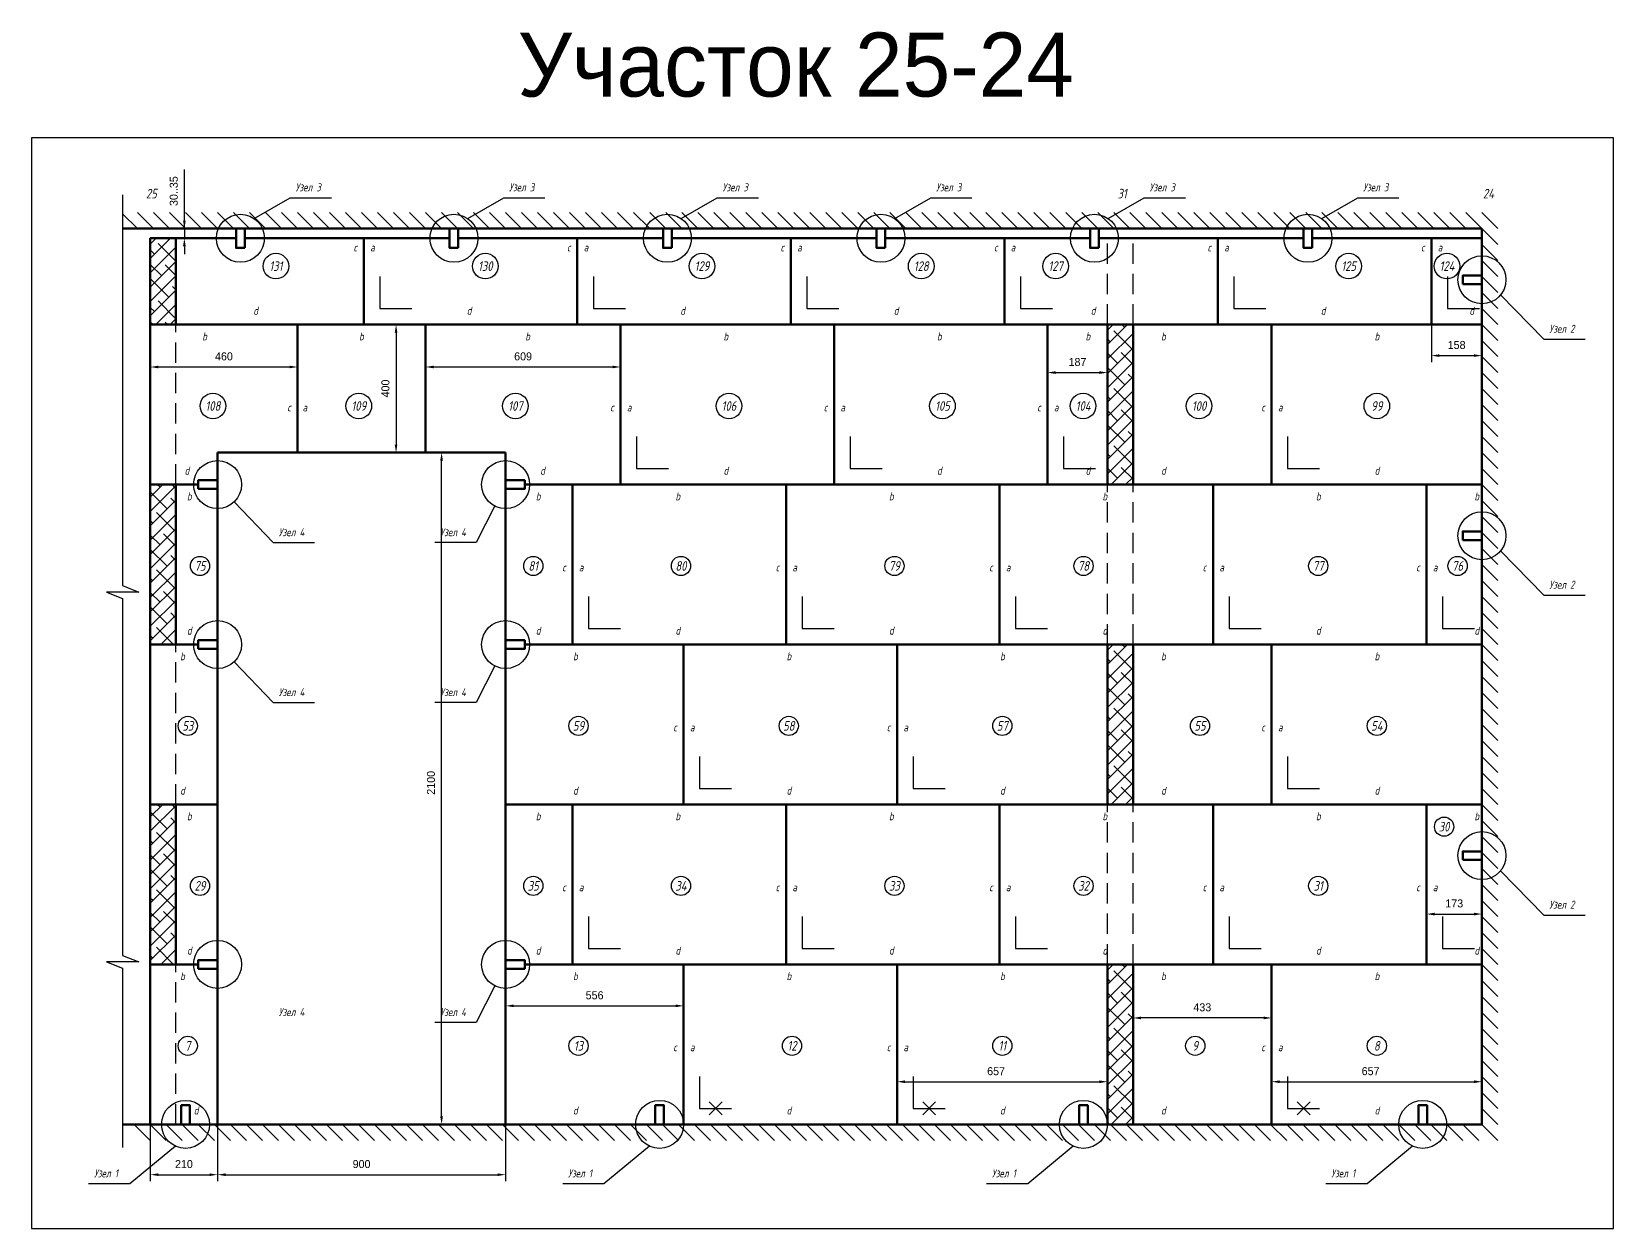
# Model space of a CAD drawing. Header units: millimetres. Extents: x -24443 to 78341, y -69589 to 15487.
# Drawn here: x 62568 to 67509, y -69589 to -65848 of the extents above; entities that cross this region are included whole.
import ezdxf
from ezdxf.enums import TextEntityAlignment as Align

# ---------------------------------------------------------------- set-up
doc = ezdxf.new("R2010")
doc.units = ezdxf.units.MM
doc.linetypes.add('DASHED', pattern=[19.05, 12.7, -6.35])
doc.layers.add('01 Перегородки', color=7, linetype='Continuous')
doc.layers.add('08 Размеры', color=7, linetype='Continuous')
doc.layers.add('100 noprint', color=1, linetype='Continuous', plot=False)
doc.styles.get("Standard").update_dxf_attribs({"font": 'Ubuntu-R.ttf'})
doc.styles.add('ГОСТ-ISOCPEUR', font='isocpeui.ttf', dxfattribs={"width": 0.8})
doc.dimstyles.new('ISO-25', dxfattribs={"dimtxt": 2.5, "dimasz": 2.5, "dimexe": 1.25, "dimexo": 0.625, "dimtad": 1, "dimtxsty": 'Standard', "dimcen": 2.5, "dimadec": 0, "dimazin": 0, "dimtfac": 1, "dimtmove": 0, "dimatfit": 3, "dimfxl": 1, "dimarcsym": 0})

# ---------------------------------------------------------------- blocks, each defined once
blk = doc.blocks.new('плита')
at = {"lineweight": 70}
blk.add_lwpolyline([(0, 500), (667, 500), (667, 0), (0, 0)], close=True, dxfattribs=at)
blk.add_lwpolyline([(50, 150), (50, 50), (150, 50)])
at = {"style": 'ГОСТ-ISOCPEUR', "width": 0.8}
for s, p in [('b', (329.1, 463.3)), ('a', (27.1, 241.2)), ('c', (640.6, 241.2)), ('d', (329.1, 43.5))]:
    blk.add_text(s, height=25, dxfattribs=at).set_placement(p, align=Align.MIDDLE)
blk = doc.blocks.new('*D422')
at = {"layer": '08 Размеры', "color": 0, "lineweight": -2}
for p, q in [((66441.5, -69263.8), (66441.5, -69110.5)), ((67098.5, -69263.8), (67098.5, -69110.5)), ((66466.5, -69130.5), (67073.5, -69130.5))]:
    blk.add_line(p, q, dxfattribs=at)
at = {"layer": '08 Размеры', "color": 0}
for points in [[(66466.5, -69126.3), (66466.5, -69134.7), (66441.5, -69130.5)], [(67073.5, -69134.7), (67073.5, -69126.3), (67098.5, -69130.5)]]:
    blk.add_solid(points, dxfattribs=at)
at = {"layer": 'Defpoints', "color": 0}
for p in [(67098.5, -69130.5), (66441.5, -69263.8), (67098.5, -69263.8)]:
    blk.add_point(p, dxfattribs=at)
at = {"layer": '08 Размеры', "color": 0, "insert": (66750.7, -69097.7), "char_height": 25, "attachment_point": 5}
blk.add_mtext('657', dxfattribs=at)
blk = doc.blocks.new('*D423')
at = {"layer": '08 Размеры', "color": 0, "lineweight": -2}
for p, q in [((65271.5, -69263.8), (65271.5, -69110.5)), ((65928.5, -69263.8), (65928.5, -69110.5)), ((65296.5, -69130.5), (65903.5, -69130.5))]:
    blk.add_line(p, q, dxfattribs=at)
at = {"layer": '08 Размеры', "color": 0}
for points in [[(65296.5, -69126.3), (65296.5, -69134.7), (65271.5, -69130.5)], [(65903.5, -69134.7), (65903.5, -69126.3), (65928.5, -69130.5)]]:
    blk.add_solid(points, dxfattribs=at)
at = {"layer": 'Defpoints', "color": 0}
for p in [(65928.5, -69130.5), (65271.5, -69263.8), (65928.5, -69263.8)]:
    blk.add_point(p, dxfattribs=at)
at = {"layer": '08 Размеры', "color": 0, "insert": (65580.7, -69097.7), "char_height": 25, "attachment_point": 5}
blk.add_mtext('657', dxfattribs=at)
blk = doc.blocks.new('подрезка')
for p, q in [((-20, 20), (20, -20)), ((20, 20), (-20, -20))]:
    blk.add_line(p, q)
blk = doc.blocks.new('*D425')
at = {"layer": '08 Размеры', "color": 0, "lineweight": -2}
for p, q in [((63148.5, -69263.8), (63148.5, -69441)), ((64048.5, -69263.8), (64048.5, -69441)), ((63173.5, -69421), (64023.5, -69421))]:
    blk.add_line(p, q, dxfattribs=at)
at = {"layer": '08 Размеры', "color": 0}
for points in [[(63173.5, -69416.9), (63173.5, -69425.2), (63148.5, -69421)], [(64023.5, -69425.2), (64023.5, -69416.9), (64048.5, -69421)]]:
    blk.add_solid(points, dxfattribs=at)
at = {"layer": 'Defpoints', "color": 0}
for p in [(63148.5, -69263.8), (64048.5, -69263.8), (64048.5, -69421)]:
    blk.add_point(p, dxfattribs=at)
at = {"layer": '08 Размеры', "color": 0, "insert": (63598.5, -69388), "char_height": 25, "attachment_point": 5}
blk.add_mtext('900', dxfattribs=at)
blk = doc.blocks.new('*D426')
at = {"layer": '08 Размеры', "color": 0, "lineweight": -2}
for p, q in [((62938.5, -69263.8), (62938.5, -69441)), ((63148.5, -69264.4), (63148.5, -69441)), ((62963.5, -69421), (63123.5, -69421))]:
    blk.add_line(p, q, dxfattribs=at)
at = {"layer": '08 Размеры', "color": 0}
for points in [[(62963.5, -69416.9), (62963.5, -69425.2), (62938.5, -69421)], [(63123.5, -69425.2), (63123.5, -69416.9), (63148.5, -69421)]]:
    blk.add_solid(points, dxfattribs=at)
at = {"layer": 'Defpoints', "color": 0}
for p in [(62938.5, -69263.8), (63148.5, -69264.4), (63148.5, -69421)]:
    blk.add_point(p, dxfattribs=at)
at = {"layer": '08 Размеры', "color": 0, "insert": (63043.5, -69388), "char_height": 25, "attachment_point": 5}
blk.add_mtext('210', dxfattribs=at)
blk = doc.blocks.new('*D427')
at = {"layer": '08 Размеры', "color": 0, "lineweight": -2}
for p, q in [((64048.5, -67163.8), (63828.4, -67163.8)), ((63848.4, -69238.8), (63848.4, -67188.8)), ((64048.5, -69263.8), (63828.4, -69263.8))]:
    blk.add_line(p, q, dxfattribs=at)
at = {"layer": '08 Размеры', "color": 0}
for points in [[(63852.6, -67188.8), (63844.3, -67188.8), (63848.4, -67163.8)], [(63844.3, -69238.8), (63852.6, -69238.8), (63848.4, -69263.8)]]:
    blk.add_solid(points, dxfattribs=at)
at = {"layer": 'Defpoints', "color": 0}
for p in [(63848.4, -67163.8), (64048.5, -67163.8), (64048.5, -69263.8)]:
    blk.add_point(p, dxfattribs=at)
at = {"layer": '08 Размеры', "color": 0, "insert": (63815.4, -68196.2), "char_height": 25, "attachment_point": 5, "rotation": 90}
blk.add_mtext('2100', dxfattribs=at)
blk = doc.blocks.new('*D435')
at = {"layer": '08 Размеры', "color": 0, "lineweight": -2}
for p, q in [((66008.5, -69013.8), (66008.5, -68911.1)), ((66416.5, -68931.1), (66033.5, -68931.1)), ((66441.5, -69013.8), (66441.5, -68911.1))]:
    blk.add_line(p, q, dxfattribs=at)
at = {"layer": '08 Размеры', "color": 0}
for points in [[(66033.5, -68926.9), (66033.5, -68935.2), (66008.5, -68931.1)], [(66416.5, -68935.2), (66416.5, -68926.9), (66441.5, -68931.1)]]:
    blk.add_solid(points, dxfattribs=at)
at = {"layer": 'Defpoints', "color": 0}
for p in [(66008.5, -68931.1), (66008.5, -69013.8), (66441.5, -69013.8)]:
    blk.add_point(p, dxfattribs=at)
at = {"layer": '08 Размеры', "color": 0, "insert": (66225, -68898), "char_height": 25, "attachment_point": 5}
blk.add_mtext('433', dxfattribs=at)
blk = doc.blocks.new('*D436')
at = {"layer": '08 Размеры', "color": 0, "lineweight": -2}
for p, q in [((64048.5, -68763.8), (64048.5, -68913.2)), ((64604.5, -68763.8), (64604.5, -68913.2)), ((64073.5, -68893.2), (64579.5, -68893.2))]:
    blk.add_line(p, q, dxfattribs=at)
at = {"layer": '08 Размеры', "color": 0}
for points in [[(64073.5, -68889.1), (64073.5, -68897.4), (64048.5, -68893.2)], [(64579.5, -68897.4), (64579.5, -68889.1), (64604.5, -68893.2)]]:
    blk.add_solid(points, dxfattribs=at)
at = {"layer": 'Defpoints', "color": 0}
for p in [(64048.5, -68763.8), (64604.5, -68763.8), (64604.5, -68893.2)]:
    blk.add_point(p, dxfattribs=at)
at = {"layer": '08 Размеры', "color": 0, "insert": (64326.5, -68860.4), "char_height": 25, "attachment_point": 5}
blk.add_mtext('556', dxfattribs=at)
blk = doc.blocks.new('*D443')
at = {"layer": '08 Размеры', "color": 0, "lineweight": -2}
for p, q in [((66925.5, -68513.8), (66925.5, -68626.4)), ((67098.5, -68513.8), (67098.5, -68626.4)), ((66950.5, -68606.4), (67073.5, -68606.4))]:
    blk.add_line(p, q, dxfattribs=at)
at = {"layer": '08 Размеры', "color": 0}
for points in [[(66950.5, -68602.2), (66950.5, -68610.6), (66925.5, -68606.4)], [(67073.5, -68610.6), (67073.5, -68602.2), (67098.5, -68606.4)]]:
    blk.add_solid(points, dxfattribs=at)
at = {"layer": 'Defpoints', "color": 0}
for p in [(66925.5, -68513.8), (67098.5, -68513.8), (67098.5, -68606.4)]:
    blk.add_point(p, dxfattribs=at)
at = {"layer": '08 Размеры', "color": 0, "insert": (67012, -68573.3), "char_height": 25, "attachment_point": 5}
blk.add_mtext('173', dxfattribs=at)
blk = doc.blocks.new('*D449')
at = {"layer": '08 Размеры', "color": 0, "lineweight": -2}
for p, q in [((65741.5, -67263.8), (65741.5, -66893.8)), ((65928.5, -67263.8), (65928.5, -66893.8)), ((65766.5, -66913.8), (65903.5, -66913.8))]:
    blk.add_line(p, q, dxfattribs=at)
at = {"layer": '08 Размеры', "color": 0}
for points in [[(65766.5, -66909.6), (65766.5, -66918), (65741.5, -66913.8)], [(65903.5, -66918), (65903.5, -66909.6), (65928.5, -66913.8)]]:
    blk.add_solid(points, dxfattribs=at)
at = {"layer": 'Defpoints', "color": 0}
for p in [(65928.5, -66913.8), (65741.5, -67263.8), (65928.5, -67263.8)]:
    blk.add_point(p, dxfattribs=at)
at = {"layer": '08 Размеры', "color": 0, "insert": (65835, -66880.8), "char_height": 25, "attachment_point": 5}
blk.add_mtext('187', dxfattribs=at)
blk = doc.blocks.new('*D450')
at = {"layer": '08 Размеры', "color": 0, "lineweight": -2}
for p, q in [((63798.5, -67163.8), (63798.5, -66876.3)), ((63823.5, -66896.3), (64382.5, -66896.3)), ((64407.5, -67163.8), (64407.5, -66876.3))]:
    blk.add_line(p, q, dxfattribs=at)
at = {"layer": '08 Размеры', "color": 0}
for points in [[(63823.5, -66892.1), (63823.5, -66900.4), (63798.5, -66896.3)], [(64382.5, -66900.4), (64382.5, -66892.1), (64407.5, -66896.3)]]:
    blk.add_solid(points, dxfattribs=at)
at = {"layer": 'Defpoints', "color": 0}
for p in [(64407.5, -66896.3), (63798.5, -67163.8), (64407.5, -67163.8)]:
    blk.add_point(p, dxfattribs=at)
at = {"layer": '08 Размеры', "color": 0, "insert": (64103, -66863.2), "char_height": 25, "attachment_point": 5}
blk.add_mtext('609', dxfattribs=at)
blk = doc.blocks.new('*D451')
at = {"layer": '08 Размеры', "color": 0, "lineweight": -2}
for p, q in [((62938.5, -67263.8), (62938.5, -66876.3)), ((62963.5, -66896.3), (63373.5, -66896.3)), ((63398.5, -67163.8), (63398.5, -66876.3))]:
    blk.add_line(p, q, dxfattribs=at)
at = {"layer": '08 Размеры', "color": 0}
for points in [[(62963.5, -66892.1), (62963.5, -66900.4), (62938.5, -66896.3)], [(63373.5, -66900.4), (63373.5, -66892.1), (63398.5, -66896.3)]]:
    blk.add_solid(points, dxfattribs=at)
at = {"layer": 'Defpoints', "color": 0}
for p in [(63398.5, -66896.3), (63398.5, -67163.8), (62938.5, -67263.8)]:
    blk.add_point(p, dxfattribs=at)
at = {"layer": '08 Размеры', "color": 0, "insert": (63168.5, -66863.2), "char_height": 25, "attachment_point": 5}
blk.add_mtext('460', dxfattribs=at)
blk = doc.blocks.new('*D452')
at = {"layer": '08 Размеры', "color": 0, "lineweight": -2}
for p, q in [((63798.5, -66763.8), (63686.2, -66763.8)), ((63706.2, -66788.8), (63706.2, -67138.8)), ((63798.5, -67163.8), (63686.2, -67163.8))]:
    blk.add_line(p, q, dxfattribs=at)
at = {"layer": '08 Размеры', "color": 0}
for points in [[(63710.3, -66788.8), (63702, -66788.8), (63706.2, -66763.8)], [(63702, -67138.8), (63710.3, -67138.8), (63706.2, -67163.8)]]:
    blk.add_solid(points, dxfattribs=at)
at = {"layer": 'Defpoints', "color": 0}
for p in [(63798.5, -66763.8), (63706.2, -67163.8), (63798.5, -67163.8)]:
    blk.add_point(p, dxfattribs=at)
at = {"layer": '08 Размеры', "color": 0, "insert": (63673.1, -66963.5), "char_height": 25, "attachment_point": 5, "rotation": 90}
blk.add_mtext('400', dxfattribs=at)
blk = doc.blocks.new('*D456')
at = {"layer": '08 Размеры', "color": 0, "lineweight": -2}
for p, q in [((66940.5, -66763.8), (66940.5, -66880.7)), ((67098.5, -66763.8), (67098.5, -66880.7)), ((66965.5, -66860.7), (67073.5, -66860.7))]:
    blk.add_line(p, q, dxfattribs=at)
at = {"layer": '08 Размеры', "color": 0}
for points in [[(66965.5, -66856.5), (66965.5, -66864.8), (66940.5, -66860.7)], [(67073.5, -66864.8), (67073.5, -66856.5), (67098.5, -66860.7)]]:
    blk.add_solid(points, dxfattribs=at)
at = {"layer": 'Defpoints', "color": 0}
for p in [(66940.5, -66763.8), (67098.5, -66763.8), (67098.5, -66860.7)]:
    blk.add_point(p, dxfattribs=at)
at = {"layer": '08 Размеры', "color": 0, "insert": (67019.5, -66827.6), "char_height": 25, "attachment_point": 5}
blk.add_mtext('158', dxfattribs=at)
blk = doc.blocks.new('*D460')
at = {"layer": '08 Размеры', "color": 0, "lineweight": -2}
for p, q in [((63044.9, -66463.8), (63044.9, -66279.3)), ((63044.9, -66438.8), (63044.9, -66413.8)), ((62852.1, -66463.8), (63064.9, -66463.8)), ((62938.5, -66493.8), (63064.9, -66493.8)), ((63044.9, -66463.8), (63044.9, -66493.8)), ((63044.9, -66518.8), (63044.9, -66543.8))]:
    blk.add_line(p, q, dxfattribs=at)
at = {"layer": '08 Размеры', "color": 0}
for points in [[(63040.7, -66438.8), (63049.1, -66438.8), (63044.9, -66463.8)], [(63049.1, -66518.8), (63040.7, -66518.8), (63044.9, -66493.8)]]:
    blk.add_solid(points, dxfattribs=at)
at = {"layer": 'Defpoints', "color": 0}
for p in [(62852.1, -66463.8), (62938.5, -66493.8), (63044.9, -66493.8)]:
    blk.add_point(p, dxfattribs=at)
at = {"layer": '08 Размеры', "color": 0, "insert": (63011.8, -66346.5), "char_height": 25, "attachment_point": 5, "rotation": 90}
blk.add_mtext('30..35', dxfattribs=at)

msp = doc.modelspace()

# ---------------------------------------------------------------- hatches: boundary and pattern name
at = {"layer": '01 Перегородки'}
h = msp.add_hatch(dxfattribs=at)
h.set_pattern_fill('ANSI38', color=256, scale=10, style=0)
h.paths.add_polyline_path([(63018.512, -66763.801), (63018.512, -66493.801), (62938.512, -66493.801), (62938.512, -66763.801)])
h = msp.add_hatch(dxfattribs=at)
h.set_pattern_fill('ANSI38', color=256, scale=10, style=0)
h.set_pattern_definition([(45, (0, 1500), (-22.45064, 22.45064), []), (135, (0, 1500), (-67.351921, 22.45064), [79.375, -47.625])])
h.paths.add_polyline_path([(66008.512, -67263.801), (66008.512, -66763.801), (65928.512, -66763.801), (65928.512, -67263.801)])
h = msp.add_hatch(dxfattribs=at)
h.set_pattern_fill('ANSI38', color=256, scale=10, style=0)
h.set_pattern_definition([(45, (1297.025, 1000), (-22.45064, 22.45064), []), (135, (1297.025, 1000), (-67.351921, 22.45064), [79.375, -47.625])])
h.paths.add_polyline_path([(63018.512, -67763.801), (63018.512, -67263.801), (62938.512, -67263.801), (62938.512, -67763.801)])
h = msp.add_hatch(dxfattribs=at)
h.set_pattern_fill('ANSI38', color=256, scale=10, style=0)
h.set_pattern_definition([(45, (0, 500), (-22.45064, 22.45064), []), (135, (0, 500), (-67.351921, 22.45064), [79.375, -47.625])])
h.paths.add_polyline_path([(66008.512, -68263.801), (66008.512, -67763.801), (65928.512, -67763.801), (65928.512, -68263.801)])
h = msp.add_hatch(dxfattribs=at)
h.set_pattern_fill('ANSI38', color=256, scale=10, style=0)
h.set_pattern_definition([(45, (1297.025, 0), (-22.45064, 22.45064), []), (135, (1297.025, 0), (-67.351921, 22.45064), [79.375, -47.625])])
h.paths.add_polyline_path([(63018.512, -68763.801), (63018.512, -68263.801), (62938.512, -68263.801), (62938.512, -68763.801)])
h = msp.add_hatch(dxfattribs=at)
h.set_pattern_fill('ANSI38', color=256, scale=10, style=0)
h.set_pattern_definition([(45, (0, -500), (-22.45064, 22.45064), []), (135, (0, -500), (-67.351921, 22.45064), [79.375, -47.625])])
h.paths.add_polyline_path([(66008.512, -69263.801), (66008.512, -68763.801), (65928.512, -68763.801), (65928.512, -69263.801)])

# ---------------------------------------------------------------- linework, layer by layer
at = {"lineweight": 70}
for p, q in [((63018.512, -66763.801), (63018.512, -66493.801)), ((63398.512, -66763.801), (62938.512, -66763.801)), ((63398.512, -67163.801), (63398.512, -66763.801)), ((63398.512, -66763.801), (63798.512, -66763.801)), ((63798.512, -66763.801), (64407.512, -66763.801)), ((63798.512, -67163.801), (63798.512, -66763.801)), ((64407.512, -66763.801), (64407.512, -67263.801)), ((66441.512, -66763.801), (67098.512, -66763.801)), ((66441.512, -67263.801), (66441.512, -66763.801)), ((66441.512, -66763.801), (67098.512, -66763.801)), ((66441.512, -66763.801), (67098.512, -66763.801)), ((63018.512, -67263.801), (62938.512, -67263.801)), ((63018.512, -67263.801), (63018.512, -67763.801)), ((63018.512, -67263.801), (63088.512, -67263.801)), ((64407.512, -67263.801), (64108.512, -67263.801)), ((65271.512, -67763.801), (65928.512, -67763.801)), ((65271.512, -68263.801), (65271.512, -67763.801)), ((65271.512, -67763.801), (65928.512, -67763.801)), ((66441.512, -67763.801), (67098.512, -67763.801)), ((66441.512, -68263.801), (66441.512, -67763.801)), ((66441.512, -67763.801), (67098.512, -67763.801)), ((66441.512, -67763.801), (67098.512, -67763.801)), ((63018.512, -68263.801), (62938.512, -68263.801)), ((63018.512, -68263.801), (63018.512, -68763.801)), ((63018.512, -68263.801), (63148.512, -68263.801)), ((62938.512, -68763.801), (63088.512, -68763.801)), ((65271.512, -68763.801), (65928.512, -68763.801)), ((65271.512, -69263.801), (65271.512, -68763.801)), ((66441.512, -68763.801), (67098.512, -68763.801)), ((66441.512, -69263.801), (66441.512, -68763.801))]:
    msp.add_line(p, q, dxfattribs=at)
for points in [[(62852.13, -66357.714), (62852.13, -67579.707), (62902.13, -67599.707), (62802.13, -67599.707), (62852.13, -67619.707), (62852.13, -68735.614), (62902.13, -68755.614), (62802.13, -68755.614), (62852.13, -68775.614), (62852.13, -69336.11)], [(63263.028, -66432.306), (63375.439, -66367.178), (63504.423, -66367.178)], [(63930.028, -66432.306), (64042.439, -66367.178), (64171.423, -66367.178)], [(64597.028, -66432.306), (64709.439, -66367.178), (64838.423, -66367.178)], [(65264.028, -66432.306), (65376.439, -66367.178), (65505.423, -66367.178)], [(65931.028, -66432.306), (66043.439, -66367.178), (66172.423, -66367.178)], [(66598.028, -66432.306), (66710.439, -66367.178), (66839.423, -66367.178)], [(63655.512, -66613.801), (63655.512, -66713.801), (63755.512, -66713.801)], [(64322.512, -66613.801), (64322.512, -66713.801), (64422.512, -66713.801)], [(64989.512, -66613.801), (64989.512, -66713.801), (65089.512, -66713.801)], [(65656.512, -66613.801), (65656.512, -66713.801), (65756.512, -66713.801)], [(66323.512, -66613.801), (66323.512, -66713.801), (66423.512, -66713.801)], [(66990.512, -66613.801), (66990.512, -66713.801), (67090.512, -66713.801)], [(67156.87, -66670.911), (67292.251, -66809.478), (67421.234, -66809.478)], [(65791.512, -67113.801), (65791.512, -67213.801), (65891.512, -67213.801)], [(66491.512, -67113.801), (66491.512, -67213.801), (66591.512, -67213.801)], [(63200.449, -67317.908), (63322.799, -67445.372), (63451.783, -67445.372)], [(64014.65, -67330.721), (63956.636, -67445.372), (63827.652, -67445.372)], [(67156.87, -67470.911), (67292.251, -67609.478), (67421.234, -67609.478)], [(66975.512, -67613.801), (66975.512, -67713.801), (67075.512, -67713.801)], [(63200.449, -67817.908), (63322.799, -67945.372), (63451.783, -67945.372)], [(64014.65, -67830.721), (63956.636, -67945.372), (63827.652, -67945.372)], [(65321.512, -68113.801), (65321.512, -68213.801), (65421.512, -68213.801)], [(66491.512, -68113.801), (66491.512, -68213.801), (66591.512, -68213.801)], [(67156.87, -68470.911), (67292.251, -68609.478), (67421.234, -68609.478)], [(66975.512, -68613.801), (66975.512, -68713.801), (67075.512, -68713.801)], [(64014.65, -68830.721), (63956.636, -68945.372), (63827.652, -68945.372)], [(65321.512, -69113.801), (65321.512, -69213.801), (65421.512, -69213.801)], [(66491.512, -69113.801), (66491.512, -69213.801), (66591.512, -69213.801)], [(63016.7, -69331.715), (62874.763, -69449.478), (62745.78, -69449.478)], [(64497.691, -69331.715), (64355.754, -69449.478), (64226.77, -69449.478)], [(65821.691, -69331.715), (65679.754, -69449.478), (65550.77, -69449.478)], [(66881.691, -69331.715), (66739.754, -69449.478), (66610.77, -69449.478)]]:
    msp.add_lwpolyline(points)
for points in [[(64272.512, -66493.801), (64272.512, -66763.801), (63605.512, -66763.801), (63605.512, -66493.801)], [(64939.512, -66493.801), (64939.512, -66763.801), (64272.512, -66763.801), (64272.512, -66493.801)], [(65606.512, -66493.801), (65606.512, -66763.801), (64939.512, -66763.801), (64939.512, -66493.801)], [(66273.512, -66493.801), (66273.512, -66763.801), (65606.512, -66763.801), (65606.512, -66493.801)], [(66940.512, -66493.801), (66940.512, -66763.801), (66273.512, -66763.801), (66273.512, -66493.801)], [(66008.512, -66763.801), (66441.512, -66763.801), (66441.512, -67263.801), (66008.512, -67263.801)], [(64108.512, -67263.801), (64257.512, -67263.801), (64257.512, -67763.801), (64108.512, -67763.801)], [(67098.512, -67763.801), (66925.512, -67763.801), (66925.512, -67263.801), (67098.512, -67263.801)], [(63088.512, -67763.801), (62938.512, -67763.801)], [(64108.512, -67763.801), (64604.512, -67763.801), (64604.512, -68263.801), (64048.512, -68263.801)], [(66008.512, -67763.801), (66441.512, -67763.801), (66441.512, -68263.801), (66008.512, -68263.801)], [(64048.512, -68263.801), (64257.512, -68263.801), (64257.512, -68763.801), (64108.512, -68763.801)], [(67098.512, -68763.801), (66925.512, -68763.801), (66925.512, -68263.801), (67098.512, -68263.801)], [(64108.512, -68763.801), (64604.512, -68763.801), (64604.512, -69263.801), (64048.512, -69263.801)], [(66008.512, -68763.801), (66441.512, -68763.801), (66441.512, -69263.801), (66008.512, -69263.801)]]:
    msp.add_lwpolyline(points, dxfattribs=at)
at = {"layer": '01 Перегородки'}
for p, q in [((62852.13, -66417.418), (62898.512, -66463.801)), ((62898.512, -66413.801), (62948.512, -66463.801)), ((62948.512, -66413.801), (62998.512, -66463.801)), ((62998.512, -66413.801), (63048.512, -66463.801)), ((63048.512, -66413.801), (63098.512, -66463.801)), ((63098.512, -66413.801), (63148.512, -66463.801)), ((63148.512, -66413.801), (63198.512, -66463.801)), ((63198.512, -66413.801), (63248.512, -66463.801)), ((63248.512, -66413.801), (63298.512, -66463.801)), ((63298.512, -66413.801), (63348.512, -66463.801)), ((63348.512, -66413.801), (63398.512, -66463.801)), ((63398.512, -66413.801), (63448.512, -66463.801)), ((63448.512, -66413.801), (63498.512, -66463.801)), ((63498.512, -66413.801), (63548.512, -66463.801)), ((63548.512, -66413.801), (63598.512, -66463.801)), ((63598.512, -66413.801), (63648.512, -66463.801)), ((63648.512, -66413.801), (63698.512, -66463.801)), ((63698.512, -66413.801), (63748.512, -66463.801)), ((63748.512, -66413.801), (63798.512, -66463.801)), ((63798.512, -66413.801), (63848.512, -66463.801)), ((63848.512, -66413.801), (63898.512, -66463.801)), ((63898.512, -66413.801), (63948.512, -66463.801)), ((63948.512, -66413.801), (63998.512, -66463.801)), ((63998.512, -66413.801), (64048.512, -66463.801)), ((64048.512, -66413.801), (64098.512, -66463.801)), ((64098.512, -66413.801), (64148.512, -66463.801)), ((64148.512, -66413.801), (64198.512, -66463.801)), ((64198.512, -66413.801), (64248.512, -66463.801)), ((64248.512, -66413.801), (64298.512, -66463.801)), ((64298.512, -66413.801), (64348.512, -66463.801)), ((64348.512, -66413.801), (64398.512, -66463.801)), ((64398.512, -66413.801), (64448.512, -66463.801)), ((64448.512, -66413.801), (64498.512, -66463.801)), ((64498.512, -66413.801), (64548.512, -66463.801)), ((64548.512, -66413.801), (64598.512, -66463.801)), ((64598.512, -66413.801), (64648.512, -66463.801)), ((64648.512, -66413.801), (64698.512, -66463.801)), ((64698.512, -66413.801), (64748.512, -66463.801)), ((64748.512, -66413.801), (64798.512, -66463.801)), ((64798.512, -66413.801), (64848.512, -66463.801)), ((64848.512, -66413.801), (64898.512, -66463.801)), ((64898.512, -66413.801), (64948.512, -66463.801)), ((64948.512, -66413.801), (64998.512, -66463.801)), ((64998.512, -66413.801), (65048.512, -66463.801)), ((65048.512, -66413.801), (65098.512, -66463.801)), ((65098.512, -66413.801), (65148.512, -66463.801)), ((65148.512, -66413.801), (65198.512, -66463.801)), ((65198.512, -66413.801), (65248.512, -66463.801)), ((65248.512, -66413.801), (65298.512, -66463.801)), ((65298.512, -66413.801), (65348.512, -66463.801)), ((65348.512, -66413.801), (65398.512, -66463.801)), ((65398.512, -66413.801), (65448.512, -66463.801)), ((65448.512, -66413.801), (65498.512, -66463.801)), ((65498.512, -66413.801), (65548.512, -66463.801)), ((65548.512, -66413.801), (65598.512, -66463.801)), ((65598.512, -66413.801), (65648.512, -66463.801)), ((65648.512, -66413.801), (65698.512, -66463.801)), ((65698.512, -66413.801), (65748.512, -66463.801)), ((65748.512, -66413.801), (65798.512, -66463.801)), ((65798.512, -66413.801), (65848.512, -66463.801)), ((65848.512, -66413.801), (65898.512, -66463.801)), ((65898.512, -66413.801), (65948.512, -66463.801)), ((65948.512, -66413.801), (65998.512, -66463.801)), ((65998.512, -66413.801), (66048.512, -66463.801)), ((66048.512, -66413.801), (66098.512, -66463.801)), ((66098.512, -66413.801), (66148.512, -66463.801)), ((66148.512, -66413.801), (66198.512, -66463.801)), ((66198.512, -66413.801), (66248.512, -66463.801)), ((66248.512, -66413.801), (66298.512, -66463.801)), ((66298.512, -66413.801), (66348.512, -66463.801)), ((66348.512, -66413.801), (66398.512, -66463.801)), ((66398.512, -66413.801), (66448.512, -66463.801)), ((66448.512, -66413.801), (66498.512, -66463.801)), ((66498.512, -66413.801), (66548.512, -66463.801)), ((66548.512, -66413.801), (66598.512, -66463.801)), ((66598.512, -66413.801), (66648.512, -66463.801)), ((66648.512, -66413.801), (66698.512, -66463.801)), ((66698.512, -66413.801), (66748.512, -66463.801)), ((66748.512, -66413.801), (66798.512, -66463.801)), ((66798.512, -66413.801), (66848.512, -66463.801)), ((66848.512, -66413.801), (66898.512, -66463.801)), ((66898.512, -66413.801), (66948.512, -66463.801)), ((66948.512, -66413.801), (66998.512, -66463.801)), ((66998.512, -66413.801), (67048.512, -66463.801)), ((67048.512, -66413.801), (67098.512, -66463.801)), ((67098.512, -66413.801), (67148.512, -66463.801)), ((67098.512, -66463.801), (67148.512, -66513.801)), ((67098.512, -66513.801), (67148.512, -66563.801)), ((67098.512, -66563.801), (67148.512, -66613.801)), ((67098.512, -66613.801), (67148.512, -66663.801)), ((67098.512, -66663.801), (67148.512, -66713.801)), ((67098.512, -66713.801), (67148.512, -66763.801)), ((67098.512, -66763.801), (67148.512, -66813.801)), ((67098.512, -66813.801), (67148.512, -66863.801)), ((67098.512, -66863.801), (67148.512, -66913.801)), ((67098.512, -66913.801), (67148.512, -66963.801)), ((67098.512, -66963.801), (67148.512, -67013.801)), ((67098.512, -67013.801), (67148.512, -67063.801)), ((67098.512, -67063.801), (67148.512, -67113.801)), ((67098.512, -67113.801), (67148.512, -67163.801)), ((67098.512, -67163.801), (67148.512, -67213.801)), ((67098.512, -67213.801), (67148.512, -67263.801)), ((67098.512, -67263.801), (67148.512, -67313.801)), ((67098.512, -67313.801), (67148.512, -67363.801)), ((67098.512, -67363.801), (67148.512, -67413.801)), ((67098.512, -67413.801), (67148.512, -67463.801)), ((67098.512, -67463.801), (67148.512, -67513.801)), ((67098.512, -67513.801), (67148.512, -67563.801)), ((67098.512, -67563.801), (67148.512, -67613.801)), ((67098.512, -67613.801), (67148.512, -67663.801)), ((67098.512, -67663.801), (67148.512, -67713.801)), ((67098.512, -67713.801), (67148.512, -67763.801)), ((67098.512, -67763.801), (67148.512, -67813.801)), ((67098.512, -67813.801), (67148.512, -67863.801)), ((67098.512, -67863.801), (67148.512, -67913.801)), ((67098.512, -67913.801), (67148.512, -67963.801)), ((67098.512, -67963.801), (67148.512, -68013.801)), ((67098.512, -68013.801), (67148.512, -68063.801)), ((67098.512, -68063.801), (67148.512, -68113.801)), ((67098.512, -68113.801), (67148.512, -68163.801)), ((67098.512, -68163.801), (67148.512, -68213.801)), ((67098.512, -68213.801), (67148.512, -68263.801)), ((67098.512, -68263.801), (67148.512, -68313.801)), ((67098.512, -68313.801), (67148.512, -68363.801)), ((67098.512, -68363.801), (67148.512, -68413.801)), ((67098.512, -68413.801), (67148.512, -68463.801)), ((67098.512, -68463.801), (67148.512, -68513.801)), ((67098.512, -68513.801), (67148.512, -68563.801)), ((67098.512, -68563.801), (67148.512, -68613.801)), ((67098.512, -68613.801), (67148.512, -68663.801)), ((67098.512, -68663.801), (67148.512, -68713.801)), ((67098.512, -68713.801), (67148.512, -68763.801)), ((67098.512, -68763.801), (67148.512, -68813.801)), ((67098.512, -68813.801), (67148.512, -68863.801)), ((67098.512, -68813.801), (67148.512, -68863.801)), ((67098.512, -68863.801), (67148.512, -68913.801)), ((67098.512, -68863.801), (67148.512, -68913.801)), ((67098.512, -68913.801), (67148.512, -68963.801)), ((67098.512, -68913.801), (67148.512, -68963.801)), ((67098.512, -68963.801), (67148.512, -69013.801)), ((67098.512, -68963.801), (67148.512, -69013.801)), ((67098.512, -69013.801), (67148.512, -69063.801)), ((67098.512, -69013.801), (67148.512, -69063.801)), ((67098.512, -69063.801), (67148.512, -69113.801)), ((67098.512, -69063.801), (67148.512, -69113.801)), ((67098.512, -69113.801), (67148.512, -69163.801)), ((67098.512, -69113.801), (67148.512, -69163.801)), ((67098.512, -69163.801), (67148.512, -69213.801)), ((67098.512, -69163.801), (67148.512, -69213.801)), ((67098.512, -69213.801), (67148.512, -69263.801)), ((67098.512, -69213.801), (67148.512, -69263.801)), ((62888.512, -69263.801), (62938.512, -69313.801)), ((62938.512, -69263.801), (62988.512, -69313.801)), ((62988.512, -69263.801), (63038.512, -69313.801)), ((63038.512, -69263.801), (63088.512, -69313.801)), ((63088.512, -69263.801), (63138.512, -69313.801)), ((63138.512, -69263.801), (63188.512, -69313.801)), ((63188.512, -69263.801), (63238.512, -69313.801)), ((63238.512, -69263.801), (63288.512, -69313.801)), ((63288.512, -69263.801), (63338.512, -69313.801)), ((63338.512, -69263.801), (63388.512, -69313.801)), ((63388.512, -69263.801), (63438.512, -69313.801)), ((63438.512, -69263.801), (63488.512, -69313.801)), ((63488.512, -69263.801), (63538.512, -69313.801)), ((63538.512, -69263.801), (63588.512, -69313.801)), ((63588.512, -69263.801), (63638.512, -69313.801)), ((63638.512, -69263.801), (63688.512, -69313.801)), ((63688.512, -69263.801), (63738.512, -69313.801)), ((63738.512, -69263.801), (63788.512, -69313.801)), ((63788.512, -69263.801), (63838.512, -69313.801)), ((63838.512, -69263.801), (63888.512, -69313.801)), ((63888.512, -69263.801), (63938.512, -69313.801)), ((63938.512, -69263.801), (63988.512, -69313.801)), ((63988.512, -69263.801), (64038.512, -69313.801)), ((64038.512, -69263.801), (64088.512, -69313.801)), ((64088.512, -69263.801), (64138.512, -69313.801)), ((64138.512, -69263.801), (64188.512, -69313.801)), ((64188.512, -69263.801), (64238.512, -69313.801)), ((64238.512, -69263.801), (64288.512, -69313.801)), ((64288.512, -69263.801), (64338.512, -69313.801)), ((64338.512, -69263.801), (64388.512, -69313.801)), ((64388.512, -69263.801), (64438.512, -69313.801)), ((64438.512, -69263.801), (64488.512, -69313.801)), ((64488.512, -69263.801), (64538.512, -69313.801)), ((64538.512, -69263.801), (64588.512, -69313.801)), ((64588.512, -69263.801), (64638.512, -69313.801)), ((64638.512, -69263.801), (64688.512, -69313.801)), ((64688.512, -69263.801), (64738.512, -69313.801)), ((64738.512, -69263.801), (64788.512, -69313.801)), ((64788.512, -69263.801), (64838.512, -69313.801)), ((64838.512, -69263.801), (64888.512, -69313.801)), ((64888.512, -69263.801), (64938.512, -69313.801)), ((64938.512, -69263.801), (64988.512, -69313.801)), ((64988.512, -69263.801), (65038.512, -69313.801)), ((65038.512, -69263.801), (65088.512, -69313.801)), ((65088.512, -69263.801), (65138.512, -69313.801)), ((65138.512, -69263.801), (65188.512, -69313.801)), ((65188.512, -69263.801), (65238.512, -69313.801)), ((65238.512, -69263.801), (65288.512, -69313.801)), ((65288.512, -69263.801), (65338.512, -69313.801)), ((65338.512, -69263.801), (65388.512, -69313.801)), ((65388.512, -69263.801), (65438.512, -69313.801)), ((65438.512, -69263.801), (65488.512, -69313.801)), ((65488.512, -69263.801), (65538.512, -69313.801)), ((65538.512, -69263.801), (65588.512, -69313.801)), ((65588.512, -69263.801), (65638.512, -69313.801)), ((65638.512, -69263.801), (65688.512, -69313.801)), ((65688.512, -69263.801), (65738.512, -69313.801)), ((65738.512, -69263.801), (65788.512, -69313.801)), ((65788.512, -69263.801), (65838.512, -69313.801)), ((65838.512, -69263.801), (65888.512, -69313.801)), ((65888.512, -69263.801), (65938.512, -69313.801)), ((65938.512, -69263.801), (65988.512, -69313.801)), ((65988.512, -69263.801), (66038.512, -69313.801)), ((66038.512, -69263.801), (66088.512, -69313.801)), ((66088.512, -69263.801), (66138.512, -69313.801)), ((66138.512, -69263.801), (66188.512, -69313.801)), ((66188.512, -69263.801), (66238.512, -69313.801)), ((66238.512, -69263.801), (66288.512, -69313.801)), ((66288.512, -69263.801), (66338.512, -69313.801)), ((66338.512, -69263.801), (66388.512, -69313.801)), ((66388.512, -69263.801), (66438.512, -69313.801)), ((66438.512, -69263.801), (66488.512, -69313.801)), ((66488.512, -69263.801), (66538.512, -69313.801)), ((66538.512, -69263.801), (66588.512, -69313.801)), ((66588.512, -69263.801), (66638.512, -69313.801)), ((66638.512, -69263.801), (66688.512, -69313.801)), ((66688.512, -69263.801), (66738.512, -69313.801)), ((66738.512, -69263.801), (66788.512, -69313.801)), ((66788.512, -69263.801), (66838.512, -69313.801)), ((66838.512, -69263.801), (66888.512, -69313.801)), ((66888.512, -69263.801), (66938.512, -69313.801)), ((66938.512, -69263.801), (66988.512, -69313.801)), ((66988.512, -69263.801), (67038.512, -69313.801)), ((67038.512, -69263.801), (67088.512, -69313.801)), ((67098.512, -69263.801), (67148.512, -69313.801))]:
    msp.add_line(p, q, dxfattribs=at)
at = {"layer": '01 Перегородки', "lineweight": 70}
for p, q in [((67098.512, -66463.801), (62852.13, -66463.801)), ((62938.512, -66493.801), (62938.512, -69263.801)), ((63206.593, -66493.801), (62938.512, -66493.801)), ((63873.593, -66493.801), (63233.593, -66493.801)), ((64540.593, -66493.801), (63900.593, -66493.801)), ((65207.593, -66493.801), (64567.593, -66493.801)), ((65874.593, -66493.801), (65234.593, -66493.801)), ((66541.593, -66493.801), (65901.593, -66493.801)), ((67098.512, -66493.801), (66568.593, -66493.801)), ((67098.512, -69263.801), (67098.512, -66463.801)), ((65741.512, -66763.801), (65928.512, -66763.801)), ((65928.512, -67263.801), (65928.512, -66763.801)), ((65928.512, -66763.801), (66008.512, -66763.801)), ((65928.512, -66763.801), (66008.512, -66763.801)), ((65928.512, -67263.801), (65928.512, -66763.801)), ((65928.512, -66763.801), (66008.512, -66763.801)), ((66008.512, -67263.801), (66008.512, -66763.801)), ((66008.512, -67263.801), (66008.512, -66763.801)), ((63148.512, -67163.801), (63148.512, -69263.801)), ((63148.512, -67163.801), (64048.512, -67163.801)), ((64048.512, -67163.801), (64048.512, -69263.801)), ((65928.512, -68263.801), (65928.512, -67763.801)), ((65928.512, -67763.801), (66008.512, -67763.801)), ((65928.512, -67763.801), (66008.512, -67763.801)), ((65928.512, -68263.801), (65928.512, -67763.801)), ((65928.512, -67763.801), (66008.512, -67763.801)), ((66008.512, -68263.801), (66008.512, -67763.801)), ((65928.512, -68763.801), (66008.512, -68763.801)), ((65928.512, -69263.801), (65928.512, -68763.801)), ((66008.512, -69263.801), (66008.512, -68763.801)), ((62852.13, -69263.801), (67098.512, -69263.801))]:
    msp.add_line(p, q, dxfattribs=at)
at = {"layer": '01 Перегородки', "linetype": 'DASHED', "ltscale": 5}
for p, q in [((65928.512, -66763.801), (65928.512, -66493.801)), ((66008.512, -66763.801), (66008.512, -66493.801)), ((63018.512, -67263.801), (63018.512, -66763.801)), ((65928.512, -67763.801), (65928.512, -67263.801)), ((66008.512, -67763.801), (66008.512, -67263.801)), ((63018.512, -68263.801), (63018.512, -67763.801)), ((65928.512, -68763.801), (65928.512, -68263.801)), ((66008.512, -68763.801), (66008.512, -68263.801)), ((63018.512, -69263.801), (63018.512, -68763.801))]:
    msp.add_line(p, q, dxfattribs=at)
at = {"layer": '01 Перегородки', "lineweight": 70, "flags": 128}
for points in [[(63233.593, -66523.801), (63206.593, -66523.801), (63206.593, -66463.801), (63233.593, -66463.801)], [(63900.593, -66523.801), (63873.593, -66523.801), (63873.593, -66463.801), (63900.593, -66463.801)], [(64567.593, -66523.801), (64540.593, -66523.801), (64540.593, -66463.801), (64567.593, -66463.801)], [(65234.593, -66523.801), (65207.593, -66523.801), (65207.593, -66463.801), (65234.593, -66463.801)], [(65901.593, -66523.801), (65874.593, -66523.801), (65874.593, -66463.801), (65901.593, -66463.801)], [(66568.593, -66523.801), (66541.593, -66523.801), (66541.593, -66463.801), (66568.593, -66463.801)], [(67038.512, -66637.301), (67038.512, -66610.301), (67098.512, -66610.301), (67098.512, -66637.301)], [(63088.512, -67277.301), (63088.512, -67250.301), (63148.512, -67250.301), (63148.512, -67277.301)], [(64048.512, -67277.301), (64048.512, -67250.301), (64108.512, -67250.301), (64108.512, -67277.301)], [(67038.512, -67437.301), (67038.512, -67410.301), (67098.512, -67410.301), (67098.512, -67437.301)], [(63088.512, -67777.301), (63088.512, -67750.301), (63148.512, -67750.301), (63148.512, -67777.301)], [(64048.512, -67777.301), (64048.512, -67750.301), (64108.512, -67750.301), (64108.512, -67777.301)], [(67038.512, -68437.301), (67038.512, -68410.301), (67098.512, -68410.301), (67098.512, -68437.301)], [(63088.512, -68777.301), (63088.512, -68750.301), (63148.512, -68750.301), (63148.512, -68777.301)], [(64048.512, -68777.301), (64048.512, -68750.301), (64108.512, -68750.301), (64108.512, -68777.301)], [(63062.022, -69263.801), (63035.022, -69263.801), (63035.022, -69203.801), (63062.022, -69203.801)], [(64543.012, -69263.801), (64516.012, -69263.801), (64516.012, -69203.801), (64543.012, -69203.801)], [(65867.012, -69263.801), (65840.012, -69263.801), (65840.012, -69203.801), (65867.012, -69203.801)], [(66927.012, -69263.801), (66900.012, -69263.801), (66900.012, -69203.801), (66927.012, -69203.801)]]:
    msp.add_lwpolyline(points, close=True, dxfattribs=at)
at = {"layer": '01 Перегородки'}
for centre, radius in [((63220.093, -66493.801), 75), ((63887.093, -66493.801), 75), ((64554.093, -66493.801), 75), ((65221.093, -66493.801), 75), ((65888.093, -66493.801), 75), ((66555.093, -66493.801), 75), ((63330.866, -66580.936), 40), ((63985.07, -66580.936), 40), ((64661.918, -66580.936), 40), ((65346.805, -66580.936), 40), ((65766.791, -66580.936), 40), ((66682.241, -66580.936), 40), ((66989.335, -66580.936), 40), ((67098.512, -66623.801), 75), ((63134.069, -67018.18), 40), ((63589.812, -67018.18), 40), ((64079.196, -67018.18), 40), ((64746.196, -67018.18), 40), ((65413.196, -67018.18), 40), ((65852.621, -67018.18), 40), ((66214.84, -67018.18), 40), ((66770.196, -67018.18), 40), ((63148.512, -67263.801), 75), ((64048.512, -67263.801), 75), ((67098.512, -67423.801), 75), ((63093.778, -67518.18), 30), ((64134.88, -67518.18), 30), ((64596.196, -67518.18), 30), ((65263.196, -67518.18), 30), ((65853.907, -67518.18), 30), ((66587.196, -67518.18), 30), ((67022.501, -67518.18), 30), ((63148.512, -67763.801), 75), ((64048.512, -67763.801), 75), ((63055.639, -68018.18), 30), ((64276.196, -68018.18), 30), ((64933.196, -68018.18), 30), ((65600.196, -68018.18), 30), ((66217.679, -68018.18), 30), ((66770.196, -68018.18), 30), ((66980.363, -68333.244), 30), ((67098.512, -68423.801), 75), ((63093.778, -68518.18), 30), ((64134.88, -68518.18), 30), ((64596.196, -68518.18), 30), ((65263.196, -68518.18), 30), ((65853.907, -68518.18), 30), ((66587.196, -68518.18), 30), ((63148.512, -68763.801), 75), ((64048.512, -68763.801), 75), ((63055.639, -69018.18), 30), ((64276.196, -69018.18), 30), ((64943.196, -69018.18), 30), ((65600.196, -69018.18), 30), ((66202.952, -69018.18), 30), ((66770.196, -69018.18), 30), ((63048.522, -69263.801), 75), ((64529.512, -69263.801), 75), ((65853.512, -69263.801), 75), ((66913.512, -69263.801), 75)]:
    msp.add_circle(centre, radius, dxfattribs=at)
at = {"layer": '100 noprint', "color": 1}
msp.add_lwpolyline([(62567.746, -66180.041), (62567.746, -69588.909), (67509.127, -69588.909), (67509.127, -66180.041)], close=True, dxfattribs=at)

# ---------------------------------------------------------------- block references
at = {"layer": '01 Перегородки'}
for p in [(64407.512, -67263.801), (65074.512, -67263.801), (64257.512, -67763.801), (64924.512, -67763.801), (65591.512, -67763.801), (66258.512, -67763.801), (64604.512, -68263.801), (64257.512, -68763.801), (64924.512, -68763.801), (65591.512, -68763.801), (66258.512, -68763.801), (64604.512, -69263.801)]:
    msp.add_blockref('плита', p, dxfattribs=at)
at = {"layer": '01 Перегородки', "color": 1}
for p in [(64704.512, -69213.801), (65371.512, -69213.801), (66541.512, -69213.801)]:
    msp.add_blockref('подрезка', p, dxfattribs=at)

# ---------------------------------------------------------------- texts
at = {"linetype": 'Continuous', "style": 'ГОСТ-ISOCPEUR', "width": 0.8}
for s, p in [('Узел 3', (63392.215, -66347.045)), ('Узел 3', (64059.215, -66347.045)), ('Узел 3', (64726.215, -66347.045)), ('Узел 3', (65393.215, -66347.045)), ('Узел 3', (66060.215, -66347.045)), ('Узел 3', (66727.215, -66347.045)), ('Узел 2', (67309.026, -66789.346)), ('Узел 4', (63339.574, -67425.239)), ('Узел 4', (63844.428, -67425.239)), ('Узел 2', (67309.026, -67589.346)), ('Узел 4', (63339.574, -67925.239)), ('Узел 4', (63844.428, -67925.239)), ('Узел 2', (67309.026, -68589.346)), ('Узел 4', (63339.574, -68925.239)), ('Узел 4', (63844.428, -68925.239)), ('Узел 1', (62762.555, -69429.346)), ('Узел 1', (64243.546, -69429.346)), ('Узел 1', (65567.546, -69429.346)), ('Узел 1', (66627.546, -69429.346))]:
    msp.add_text(s, height=25, dxfattribs=at).set_placement(p)
at = {"style": 'ГОСТ-ISOCPEUR', "width": 0.8}
for s, p in [('c', (63579.073, -66522.61)), ('a', (63632.583, -66522.61)), ('c', (64246.073, -66522.61)), ('a', (64299.583, -66522.61)), ('c', (64913.073, -66522.61)), ('a', (64966.583, -66522.61)), ('c', (65580.073, -66522.61)), ('a', (65633.583, -66522.61)), ('c', (66247.073, -66522.61)), ('a', (66300.583, -66522.61)), ('c', (66914.073, -66522.61)), ('a', (66967.583, -66522.61)), ('d', (63267.647, -66720.287)), ('d', (63934.647, -66720.287)), ('d', (64601.647, -66720.287)), ('d', (65268.647, -66720.287)), ('d', (65884.04, -66720.287)), ('d', (66602.647, -66720.287)), ('d', (67066.797, -66720.287)), ('b', (63108.322, -66800.511)), ('b', (63598.019, -66800.511)), ('b', (64117.322, -66800.511)), ('b', (65867.726, -66800.511)), ('b', (66103.647, -66800.511)), ('b', (66103.647, -66800.511)), ('b', (66770.647, -66800.511)), ('b', (66770.647, -66800.511)), ('c', (63372.073, -67022.61)), ('a', (63421.477, -67022.61)), ('c', (64381.073, -67022.61)), ('a', (65768.583, -67022.61)), ('c', (66415.073, -67022.61)), ('a', (66468.583, -67022.61)), ('d', (63052.962, -67220.287)), ('d', (64163.986, -67220.287)), ('d', (65867.726, -67220.287)), ('d', (66103.647, -67220.287)), ('d', (66770.647, -67220.287)), ('b', (63060.479, -67300.511)), ('b', (64150.283, -67300.511)), ('b', (67082.604, -67300.511)), ('c', (64231.073, -67522.61)), ('a', (66952.583, -67522.61)), ('d', (63060.479, -67720.287)), ('d', (64150.283, -67720.287)), ('d', (67082.604, -67720.287)), ('b', (63039.147, -67800.511)), ('b', (64266.647, -67800.511)), ('b', (64266.647, -67800.511)), ('b', (65600.647, -67800.511)), ('b', (65600.647, -67800.511)), ('b', (66103.647, -67800.511)), ('b', (66103.647, -67800.511)), ('b', (66770.647, -67800.511)), ('b', (66770.647, -67800.511)), ('c', (64578.073, -68022.61)), ('a', (65298.583, -68022.61)), ('c', (66415.073, -68022.61)), ('a', (66468.583, -68022.61)), ('d', (63039.147, -68220.287)), ('d', (64266.647, -68220.287)), ('d', (65600.647, -68220.287)), ('d', (66103.647, -68220.287)), ('d', (66770.647, -68220.287)), ('b', (63060.479, -68300.511)), ('b', (64150.283, -68300.511)), ('b', (67082.604, -68300.511)), ('c', (64231.073, -68522.61)), ('a', (66952.583, -68522.61)), ('d', (63060.479, -68720.287)), ('d', (64150.283, -68720.287)), ('d', (67082.604, -68720.287)), ('b', (63039.147, -68800.511)), ('b', (64266.647, -68800.511)), ('b', (65600.647, -68800.511)), ('b', (66103.647, -68800.511)), ('b', (66770.647, -68800.511)), ('c', (64578.073, -69022.61)), ('a', (65298.583, -69022.61)), ('c', (66415.073, -69022.61)), ('a', (66468.583, -69022.61)), ('d', (63081.708, -69220.287)), ('d', (64266.647, -69220.287)), ('d', (65600.647, -69220.287)), ('d', (66103.647, -69220.287)), ('d', (66770.647, -69220.287))]:
    msp.add_text(s, height=25, dxfattribs=at).set_placement(p, align=Align.MIDDLE)
at = {"layer": '01 Перегородки', "style": 'ГОСТ-ISOCPEUR', "width": 0.8}
for s, p in [('25', (62941.987, -66354.352)), ('31', (65974.637, -66354.352)), ('24', (67118.989, -66354.352)), ('131', (63330.866, -66580.936)), ('130', (63985.07, -66580.936)), ('129', (64661.918, -66580.936)), ('128', (65346.805, -66580.936)), ('127', (65766.791, -66580.936)), ('125', (66682.241, -66580.936)), ('124', (66989.335, -66580.936)), ('108', (63134.069, -67018.18)), ('109', (63589.812, -67018.18)), ('107', (64079.196, -67018.18)), ('106', (64746.196, -67018.18)), ('105', (65413.196, -67018.18)), ('104', (65852.621, -67018.18)), ('100', (66214.84, -67018.18)), ('99', (66770.196, -67018.18)), ('75', (63093.778, -67518.18)), ('81', (64134.88, -67518.18)), ('80', (64596.196, -67518.18)), ('79', (65263.196, -67518.18)), ('78', (65853.907, -67518.18)), ('77', (66587.196, -67518.18)), ('76', (67022.501, -67518.18)), ('53', (63055.639, -68018.18)), ('59', (64276.196, -68018.18)), ('58', (64933.196, -68018.18)), ('57', (65600.196, -68018.18)), ('55', (66217.679, -68018.18)), ('54', (66770.196, -68018.18)), ('30', (66980.363, -68333.244)), ('29', (63093.778, -68518.18)), ('35', (64134.88, -68518.18)), ('34', (64596.196, -68518.18)), ('33', (65263.196, -68518.18)), ('32', (65853.907, -68518.18)), ('31', (66587.196, -68518.18)), ('7', (63055.639, -69018.18)), ('13', (64276.196, -69018.18)), ('12', (64943.196, -69018.18)), ('11', (65600.196, -69018.18)), ('9', (66202.952, -69018.18)), ('8', (66770.196, -69018.18))]:
    msp.add_text(s, height=30, dxfattribs=at).set_placement(p, align=Align.MIDDLE)
at = {"layer": '100 noprint', "color": 1}
msp.add_text('Участок 25-24', height=200, dxfattribs=at).set_placement((64085.672, -66050.904))

# ---------------------------------------------------------------- dimensions: what is measured, and where the dimension line sits
at = {"layer": '08 Размеры'}
dim = msp.add_linear_dim(base=(63044.905, -66493.801), p1=(62852.13, -66463.801), p2=(62938.512, -66493.801), angle=90, text='30..35', dimstyle='ISO-25', override={"dimtxt": 25, "dimasz": 25, "dimexe": 20, "dimexo": 0, "dimgap": 20}, dxfattribs=at)
dim.commit()
dim.dimension.update_dxf_attribs({"geometry": '*D460', "text_midpoint": (63044.905, -66346.542), "dimtype": 160})
for base, p1, p2, picture, middle in [((63706.151, -67163.801), (63798.512, -66763.801), (63798.512, -67163.801), '*D452', (63706.151, -66963.488)), ((63848.419, -67163.801), (64048.512, -69263.801), (64048.512, -67163.801), '*D427', (63848.419, -68196.179))]:
    dim = msp.add_linear_dim(base=base, p1=p1, p2=p2, angle=90, dimstyle='ISO-25', override={"dimtxt": 25, "dimasz": 25, "dimexe": 20, "dimexo": 0, "dimgap": 20}, dxfattribs=at)
    dim.commit()
    dim.dimension.update_dxf_attribs({"geometry": picture, "text_midpoint": middle, "dimtype": 160})
for base, p1, p2, picture, middle in [((67098.512, -66860.671), (66940.512, -66763.801), (67098.512, -66763.801), '*D456', (67019.512, -66827.612)), ((63398.512, -66896.255), (62938.512, -67263.801), (63398.512, -67163.801), '*D451', (63168.512, -66863.196)), ((65928.512, -66913.813), (65741.512, -67263.801), (65928.512, -67263.801), '*D449', (65835.012, -66880.754)), ((63148.512, -69421.02), (62938.512, -69263.801), (63148.512, -69264.426), '*D426', (63043.512, -69387.96)), ((64048.512, -69421.02), (63148.512, -69263.801), (64048.512, -69263.801), '*D425', (63598.512, -69387.96))]:
    dim = msp.add_linear_dim(base=base, p1=p1, p2=p2, dimstyle='ISO-25', override={"dimtxt": 25, "dimasz": 25, "dimexe": 20, "dimexo": 0, "dimgap": 20}, dxfattribs=at)
    dim.commit()
    dim.dimension.update_dxf_attribs({"geometry": picture, "text_midpoint": middle})
for base, p1, p2, picture, middle in [((64407.512, -66896.255), (63798.512, -67163.801), (64407.512, -67163.801), '*D450', (64103.012, -66896.255)), ((67098.512, -68606.386), (66925.512, -68513.801), (67098.512, -68513.801), '*D443', (67012.012, -68606.386)), ((64604.512, -68893.228), (64048.512, -68763.801), (64604.512, -68763.801), '*D436', (64326.512, -68893.228)), ((66008.512, -68931.056), (66441.512, -69013.801), (66008.512, -69013.801), '*D435', (66225.012, -68931.056)), ((65928.512, -69130.486, -951.3), (65271.512, -69263.801), (65928.512, -69263.801), '*D423', (65580.726, -69130.486, -951.3)), ((67098.512, -69130.486, -951.3), (66441.512, -69263.801), (67098.512, -69263.801), '*D422', (66750.726, -69130.486, -951.3))]:
    dim = msp.add_linear_dim(base=base, p1=p1, p2=p2, dimstyle='ISO-25', override={"dimtxt": 25, "dimasz": 25, "dimexe": 20, "dimexo": 0, "dimgap": 20}, dxfattribs=at)
    dim.commit()
    dim.dimension.update_dxf_attribs({"geometry": picture, "text_midpoint": middle, "dimtype": 160})

doc.saveas('drawing.dxf')
